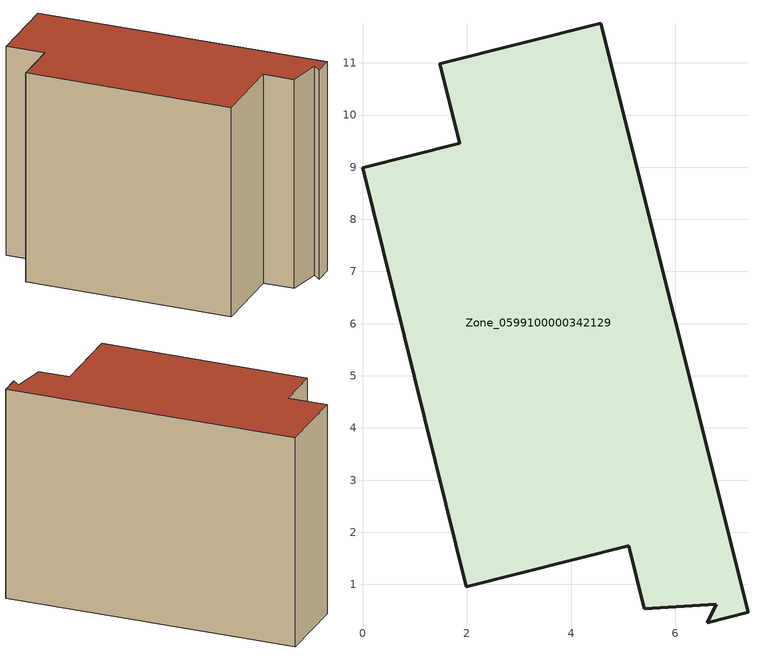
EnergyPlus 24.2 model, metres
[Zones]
Zone_0599100000342129
 floor ground (C_G): 6.78,0.62 5.41,0.54 5.1,1.74 1.99,0.96 0,8.99 1.86,9.46 1.48,10.98 4.57,11.76 7.39,0.47 6.61,0.27 z0
 wall outside (C_F): 1.99,0.96 5.1,1.74 5.41,0.54 6.78,0.62 6.61,0.27 7.39,0.47 4.57,11.76 1.48,10.98 1.86,9.46 0,8.99 1.99,0.96 z0:8.59
 roof outside (C_R): 5.41,0.54 6.78,0.62 6.61,0.27 7.39,0.47 4.57,11.76 1.48,10.98 1.86,9.46 0,8.99 1.99,0.96 5.1,1.74 z8.59
[BUILDING]
Pand.0599100000342129: North Axis=0; Terrain=City; Loads Convergence Tolerance Value=0.04; Temperature Convergence Tolerance Value=0.4; Solar Distribution=FullExterior; Maximum Number of Warmup Days=25; Minimum Number of Warmup Days=1
[Site:Location]
Rotterdam.The.Hague.AP_ZH_NLD Design_Conditions: Latitude=51.96; Longitude=4.45; Time Zone=1; Elevation=-4.5
[SITE:GROUNDTEMPERATURE:BUILDINGSURFACE]
18, 18, 18, 18, 18, 18, 18, 18, 18, 18, 18, 18
[MATERIAL] Thermal Absorptance=0.9; Solar Absorptance=0.7; Visible Absorptance=0.7
Name | Roughness | Thickness | Conductivity | Density | Specific Heat
G.TI.1992-2005 | MediumSmooth | 0.15 | 0.06 | 540 | 1210
F.TI.1992-2005 | Rough | 0.3 | 0.12 | 1920 | 840
R.TI.1992-2005 | MediumRough | 0.2 | 0.08 | 1500 | 1000
[CONSTRUCTION]
C_G: G.TI.1992-2005
C_F: F.TI.1992-2005
C_R: R.TI.1992-2005
[ZONE]
Zone_0599100000342129: Type=1; Multiplier=1; Ceiling Height=Autocalculate; Volume=Autocalculate; Floor Area=autocalculate; Part of Total Floor Area=Yes
[ZONEINFILTRATION:DESIGNFLOWRATE]
Infil_Zone_0599100000342129: Zone or ZoneList or Space or SpaceList=Zone_0599100000342129; Schedule=AlwaysOn; Design Flow Rate Calculation Method=Flow/Area; Flow Rate per Floor Area=0.0015; Constant Term Coefficient=1; Temperature Term Coefficient=0; Velocity Term Coefficient=0; Velocity Squared Term Coefficient=0
[HVACTEMPLATE:ZONE:IDEALLOADSAIRSYSTEM]
Zone_0599100000342129: Maximum Heating Supply Air Temperature=50; Minimum Cooling Supply Air Temperature=13; Maximum Heating Supply Air Humidity Ratio=0.0156; Minimum Cooling Supply Air Humidity Ratio=0.0077; Heating Limit=NoLimit; Cooling Limit=NoLimit; Dehumidification Control Type=ConstantSensibleHeatRatio; Cooling Sensible Heat Ratio=0.7; Dehumidification Setpoint=60; Humidification Control Type=None; Humidification Setpoint=30; Outdoor Air Method=None; Outdoor Air Flow Rate per Person=0.00944; Outdoor Air Flow Rate per Zone Floor Area=0; Outdoor Air Flow Rate per Zone=0; Demand Controlled Ventilation Type=None; Outdoor Air Economizer Type=NoEconomizer; Heat Recovery Type=None; Sensible Heat Recovery Effectiveness=0.7; Latent Heat Recovery Effectiveness=0.65
[ZONECONTROL:THERMOSTAT]
ThermostatControl_Zone_0599100000342129: Zone or ZoneList=Zone_0599100000342129; Control Type Schedule=DualSetpointControlType; Control 1=Thermostat_Zone_0599100000342129; Temperature Difference Between Cutout And Setpoint=0
[THERMOSTATSETPOINT:DUALSETPOINT]
Thermostat_Zone_0599100000342129: Heating Setpoint Temperature Schedule=HeatingSetpoint_Zone_0599100000342129; Cooling Setpoint Temperature Schedule=CoolingSetpoint_Zone_0599100000342129
[SCHEDULE:COMPACT]
HeatingSetpoint_Zone_0599100000342129: Through: 12/31, For: AllDays, Until: 24:00, 21
CoolingSetpoint_Zone_0599100000342129: Through: 12/31, For: AllDays, Until: 24:00, 24
DualSetpointControlType: Through: 12/31, For: AllDays, Until: 24:00, 4
AlwaysOn: Through: 12/31, For: AllDays, Until: 24:00, 1
